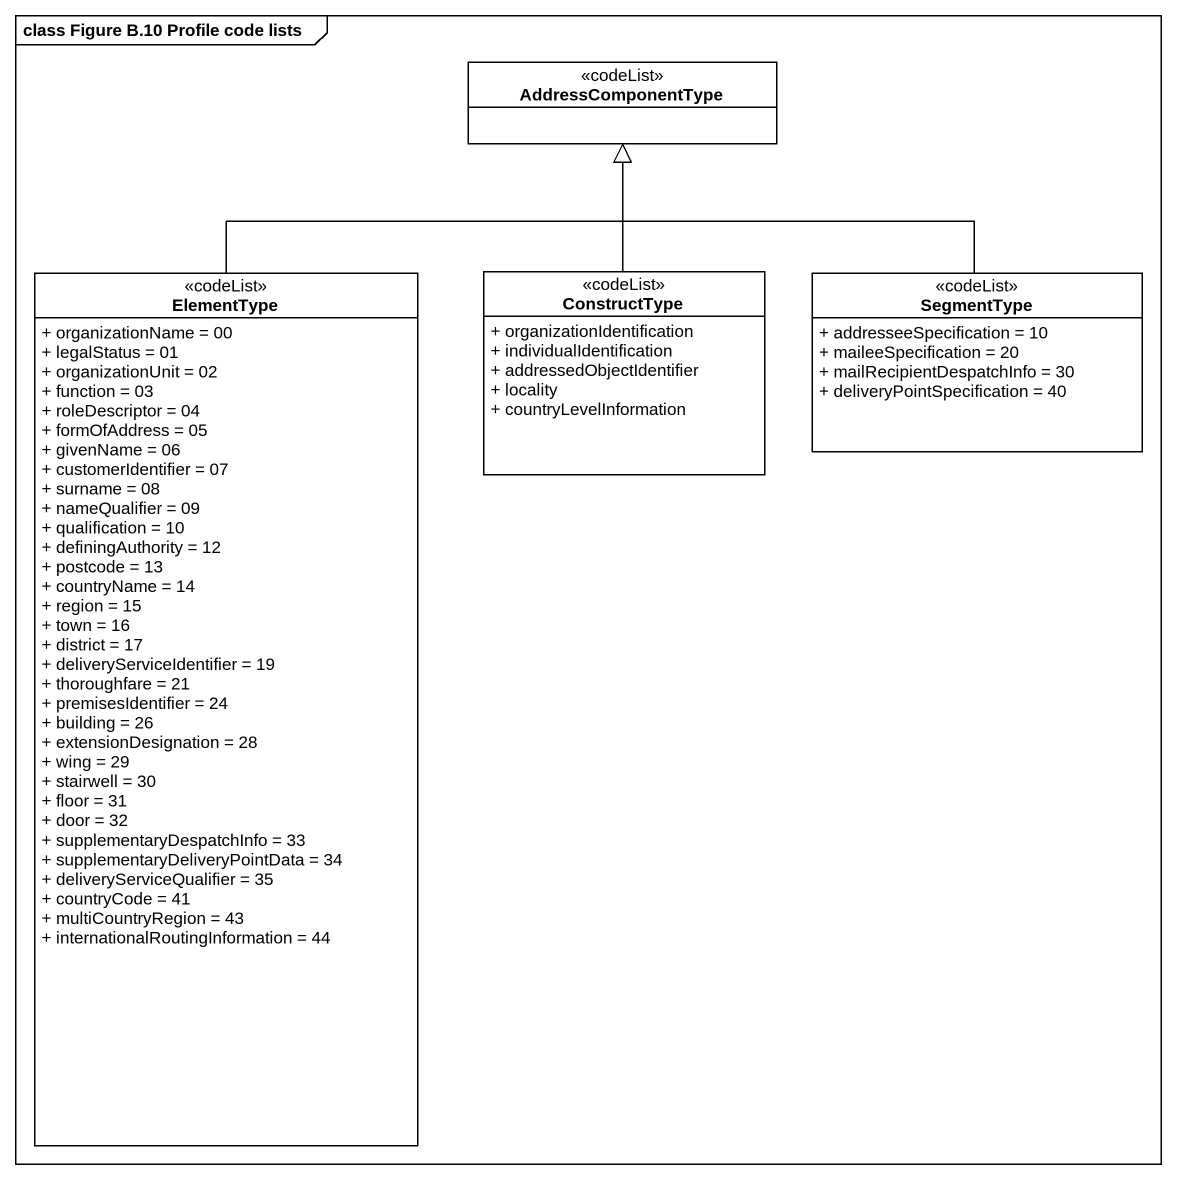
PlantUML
@startuml
mainframe class Figure B.10 Profile code lists
hide circle
hide empty members
skinparam classAttributeIconSize 0
class AddressComponentType <<codeList>> #FFFFFF
class ElementType <<codeList>> #FFFFFF {
  + organizationName = 00
  + legalStatus = 01
  + organizationUnit = 02
  + function = 03
  + roleDescriptor = 04
  + formOfAddress = 05
  + givenName = 06
  + customerIdentifier = 07
  + surname = 08
  + nameQualifier = 09
  + qualification = 10
  + definingAuthority = 12
  + postcode = 13
  + countryName = 14
  + region = 15
  + town = 16
  + district = 17
  + deliveryServiceIdentifier = 19
  + thoroughfare = 21
  + premisesIdentifier = 24
  + building = 26
  + extensionDesignation = 28
  + wing = 29
  + stairwell = 30
  + floor = 31
  + door = 32
  + supplementaryDespatchInfo = 33
  + supplementaryDeliveryPointData = 34
  + deliveryServiceQualifier = 35
  + countryCode = 41
  + multiCountryRegion = 43
  + internationalRoutingInformation = 44
}
class ConstructType <<codeList>> #FFFFFF {
  + organizationIdentification
  + individualIdentification
  + addressedObjectIdentifier
  + locality
  + countryLevelInformation
}
class SegmentType <<codeList>> #FFFFFF {
  + addresseeSpecification = 10
  + maileeSpecification = 20
  + mailRecipientDespatchInfo = 30
  + deliveryPointSpecification = 40
}
ElementType -up-|> AddressComponentType
ConstructType -up-|> AddressComponentType
SegmentType -up-|> AddressComponentType
@enduml
